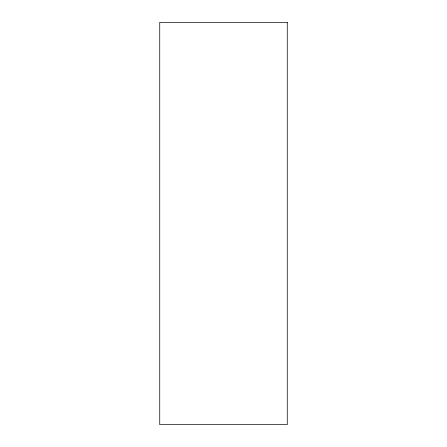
<?xml version="1.0" encoding="UTF-8"?>
<svg xmlns="http://www.w3.org/2000/svg" width="447" height="447" viewBox="0 0 447 447"><rect width="100%" height="100%" fill="white"/><g stroke="black" fill="none" stroke-linecap="round" stroke-linejoin="round"><path stroke-width="0.67" d="M287.259 22.35L159.741 22.35L159.741 424.65L287.259 424.65L287.259 22.35"/></g></svg>
